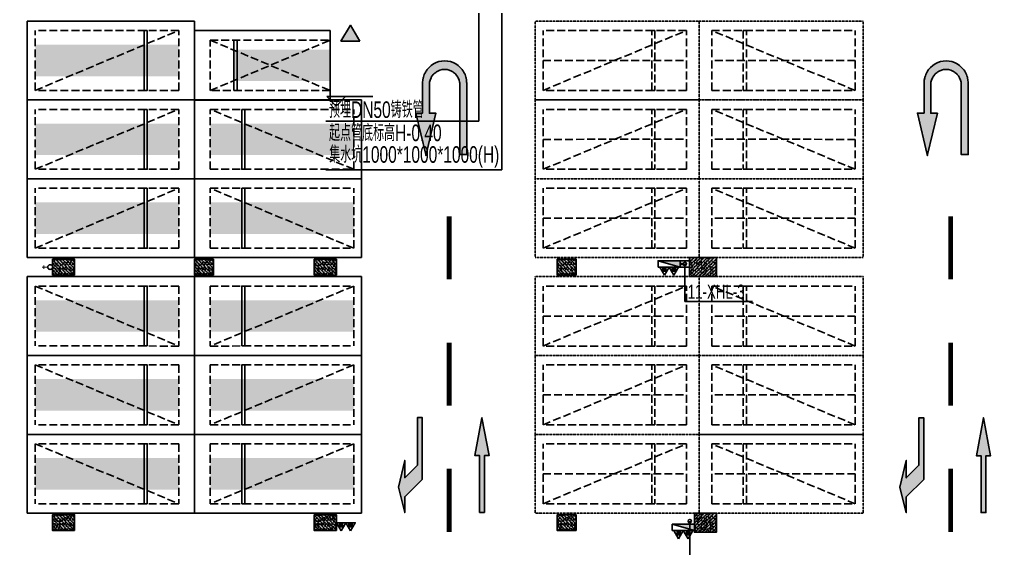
# Model space of a CAD drawing. Extents: x -1338203 to 1886333, y -783476 to 1038610.
# Drawn here: x 804006 to 834797, y -367370 to -350601 of the extents above; entities that cross this region are included whole.
import ezdxf

# ---------------------------------------------------------------- set-up
doc = ezdxf.new("R2010")
doc.units = 0
doc.header["$LTSCALE"] = 1000
doc.header["$MEASUREMENT"] = 0
doc.linetypes.add('A-001-平面B2$0$__DASH', pattern=[0.35, 0.25, -0.1])
doc.linetypes.add('DASH', pattern=[0.35, 0.25, -0.1])
for name, color, linetype in [('0P-EQUIP-CW', 7, 'Continuous'), ('0P-PIPE-RW', 122, 'Continuous'), ('A-001-车位参照B2$0$A-001-车位参照B2$0$0A-P-PKNG-CAR(A)', 43, 'Continuous'), ('A-001-车位参照B2$0$A-001-车位参照B2$0$0A-P-PKNG-CAR(B)', 21, 'Continuous'), ('A-01-平面B2$0$0A-A-SYMB-ELEV', 150, 'Continuous'), ('A-FIRE', 7, 'Continuous'), ('p-a-mini', 150, 'Continuous'), ('p-a-regular', 5, 'Continuous'), ('S001地下二墙柱$0$S001地下二墙柱$0$0S-CC-LINE', 52, 'Continuous'), ('S001地下二墙柱$0$S001地下二墙柱$0$0S-CW-HATCH', 251, 'Continuous'), ('S001地下二墙柱$0$S001地下二墙柱$0$0S-CW-HATCH-UP', 251, 'Continuous'), ('中心线', 42, 'Continuous'), ('停车位', 252, 'DASH'), ('地面指向箭头', 7, 'Continuous'), ('负二层消火栓$0$负二层消火栓$0$0P-ACC-FH', 7, 'Continuous'), ('负二层消火栓$0$负二层消火栓$0$0P-DIM-FH', 3, 'Continuous'), ('负二层消火栓$0$负二层消火栓$0$0P-PIPE-FH', 1, 'Continuous'), ('负二层消火栓$0$负二层消火栓$0$0P-VPIPE-FH', 1, 'Continuous'), ('负二层消火栓$0$负二层消火栓$1$0P-EQUIP-FH', 7, 'Continuous'), ('负二层集水坑及排水沟$0$负二层集水坑及排水沟$0$0P-A-LEAD', 3, 'Continuous')]:
    doc.layers.add(name, color=color, linetype=linetype)
doc.styles.add('负二层消火栓$0$负二层消火栓$0$AAD-S', font='aad-s.shx', dxfattribs={"width": 0.7, "bigfont": 'aad-hztxt.shx'})
doc.styles.add('负二层集水坑及排水沟$0$负二层集水坑及排水沟$0$AAD-TXT', font='AAD-TXT.shx', dxfattribs={"width": 0.7, "height": 3, "bigfont": 'AAD-HZTXT.shx'})

# ---------------------------------------------------------------- blocks, each defined once
blk = doc.blocks.new('A-01-平面B2')
at = {"layer": 'A-01-平面B2$0$0A-A-SYMB-ELEV'}
for p, q in [((-457, -6485), (-757, -6185)), ((-757, -6185), (701, -6185)), ((-457, -6485), (-157, -6185))]:
    blk.add_line(p, q, dxfattribs=at)
blk = doc.blocks.new('A-001-主楼组合参照B2')
blk.add_blockref('A-01-平面B2', (48141, -183250))
blk = doc.blocks.new('负二层集水坑及排水沟')
at = {"layer": '负二层集水坑及排水沟$0$负二层集水坑及排水沟$0$0P-A-LEAD'}
for p, q in [((52209, -185780), (52209, -190217)), ((52941, -186540), (52941, -191760)), ((52209, -190217), (47352, -190217)), ((52941, -191760), (47359, -191760))]:
    blk.add_line(p, q, dxfattribs=at)
at = {"layer": '负二层集水坑及排水沟$0$负二层集水坑及排水沟$0$0P-A-LEAD', "color": 7, "style": '负二层集水坑及排水沟$0$负二层集水坑及排水沟$0$AAD-TXT', "width": 0.7}
for s, p in [('预埋DN50铸铁管', (47457, -190112)), ('起点管底标高H-0.40', (47457, -190847)), ('集水坑1000*1000*1000(H)', (47464, -191533))]:
    blk.add_text(s, height=525, dxfattribs=at).set_placement(p)
blk = doc.blocks.new('负二层消火栓$0$负二层消火栓$1$$TwtSys$00000546')
h = blk.add_hatch()
h.set_pattern_fill('ANSI31', color=256, scale=200, style=0)
h.set_pattern_definition([(45, (-38543.802, -6670.83), (-17.67767, 17.67767), [])])
h.paths.add_polyline_path([(-65, 174), (65, 174), (65, 44), (-65, 44)])
for points in [[(0, 344), (-198, 0), (198, 0)], [(-65, 174), (65, 174), (65, 44), (-65, 44)]]:
    blk.add_lwpolyline(points, close=True)
blk = doc.blocks.new('负二层消火栓$0$负二层消火栓$0$$TwtSys$00000434')
for p, q in [((-0.5, 0.5), (-0.5, -0.5)), ((-0.5, -0.5), (0.5, 0.5)), ((0.5, 0.5), (-0.5, 0.5)), ((0.5, -0.5), (0.5, 0.5)), ((-0.5, -0.5), (0.5, -0.5))]:
    blk.add_line(p, q)
blk.add_solid([(0.5, -0.5), (0.5, 0.5), (-0.5, -0.5)])
blk = doc.blocks.new('负二层消火栓')
at = {"layer": '负二层消火栓$0$负二层消火栓$0$0P-ACC-FH', "elevation": 0}
blk.add_lwpolyline([(57891, -194840), (57891, -194640), (58890, -194640), (58890, -194840)], close=True, dxfattribs=at)
at = {"layer": '负二层消火栓$0$负二层消火栓$0$0P-DIM-FH'}
for p, q in [((58741, -194740, 800), (58741, -195933, 800)), ((60885, -195933, 800), (58741, -195933, 800)), ((58892, -202890, 800), (58892, -204611, 800))]:
    blk.add_line(p, q, dxfattribs=at)
at = {"layer": '负二层消火栓$0$负二层消火栓$0$0P-PIPE-FH', "linetype": 'Continuous', "const_width": 82.5}
for points in [[(58688, -194740), (58591, -194740)], [(58892, -202943), (58892, -202990)]]:
    blk.add_lwpolyline(points, dxfattribs=at)
at = {"layer": '负二层消火栓$0$负二层消火栓$0$0P-VPIPE-FH', "linetype": 'Continuous'}
for centre in [(58741, -194740), (58892, -202890)]:
    blk.add_circle(centre, 52.5, dxfattribs=at)
at = {"layer": '负二层消火栓$0$负二层消火栓$0$0P-ACC-FH', "xscale": -700, "yscale": 200, "zscale": 700, "rotation": 180}
for p in [(58241, -194740), (58690, -203090)]:
    blk.add_blockref('负二层消火栓$0$负二层消火栓$0$$TwtSys$00000434', p, dxfattribs=at)
at = {"layer": '负二层消火栓$0$负二层消火栓$1$0P-EQUIP-FH', "yscale": 0.75, "zscale": 0.75, "rotation": 180}
for p, xscale in [((58092, -194840, 800), 0.75), ((58389, -194840, 800), 0.75), ((47840, -202940), -0.75), ((48138, -202940), -0.75), ((58541, -203190, 800), 0.75), ((58839, -203190, 800), 0.75)]:
    blk.add_blockref('负二层消火栓$0$负二层消火栓$1$$TwtSys$00000546', p, dxfattribs=dict(at, xscale=xscale))
at = {"layer": '负二层消火栓$0$负二层消火栓$0$0P-DIM-FH', "color": 7, "style": '负二层消火栓$0$负二层消火栓$0$AAD-S', "width": 0.7}
blk.add_text('11-XHL-3', height=450, dxfattribs=at).set_placement((58831, -195843, 800))
blk = doc.blocks.new('S001地下二墙柱')
at = {"layer": 'S001地下二墙柱$0$S001地下二墙柱$0$0S-CW-HATCH'}
h = blk.add_hatch(color=256, dxfattribs=at)
h.dxf.hatch_style = 1
h.paths.add_polyline_path([(39391, -195090), (39391, -194590), (38691, -194590), (38691, -195090)])
h = blk.add_hatch(color=256, dxfattribs=at)
h.dxf.hatch_style = 1
h.paths.add_polyline_path([(43791, -195090), (43791, -194590), (43191, -194590), (43191, -195090)])
h = blk.add_hatch(color=256, dxfattribs=at)
h.dxf.hatch_style = 1
h.paths.add_polyline_path([(47691, -195090), (47691, -194590), (46991, -194590), (46991, -195090)])
h = blk.add_hatch(color=256, dxfattribs=at)
h.dxf.hatch_style = 1
h.paths.add_polyline_path([(55291, -195090), (55291, -194590), (54691, -194590), (54691, -195090)])
h = blk.add_hatch(color=256, dxfattribs=at)
h.dxf.hatch_style = 1
h.paths.add_polyline_path([(59740, -194540), (58890, -194540), (58890, -195140), (59740, -195140)])
h = blk.add_hatch(color=256, dxfattribs=at)
h.dxf.hatch_style = 1
h.paths.add_polyline_path([(39391, -203190), (39391, -202690), (38691, -202690), (38691, -203190)])
h = blk.add_hatch(color=256, dxfattribs=at)
h.dxf.hatch_style = 1
h.paths.add_polyline_path([(47691, -203190), (47691, -202690), (46991, -202690), (46991, -203190)])
h = blk.add_hatch(color=256, dxfattribs=at)
h.dxf.hatch_style = 1
h.paths.add_polyline_path([(55291, -203190), (55291, -202690), (54691, -202690), (54691, -203190)])
h = blk.add_hatch(color=256, dxfattribs=at)
h.dxf.hatch_style = 1
h.paths.add_polyline_path([(59740, -202640), (59040, -202640), (59040, -203240), (59740, -203240)])
at = {"layer": 'S001地下二墙柱$0$S001地下二墙柱$0$0S-CW-HATCH-UP'}
h = blk.add_hatch(dxfattribs=at)
h.set_pattern_fill('钢筋混凝土', color=256, scale=30, angle=-90)
h.set_pattern_definition([(315, (48342.966, -227400.73), (53.03301, 53.03301), []), (320, (48342.97, -227400.73), (-18.8256, -215.1781), [22.5, -247.5]), (265, (48342.97, -227400.73), (225.6576, 41.6254), [18, -198]), (10.4514, (48341.4, -227418.66), (206.8319, -173.5528), [19.122, -210.3426]), (316.1842, (48402.97, -227400.73), (-49.6557, -320.1723), [33.75, -371.25]), (6.6356, (48398.83, -227427.4), (292.2354, -280.3988), [28.683, -315.514]), (261.1842, (48402.97, -227400.73), (292.2356, -280.3986), [27, -297]), (291, (48387.97, -227430.73), (-120.7857, -179.0721), [22.5, -247.5]), (236, (48387.97, -227430.73), (217.545, -72.9946), [18, -198]), (341.4514, (48377.9, -227445.65), (96.7591, -252.0668), [19.122, -210.3426]), (307.5, (48342.966, -227400.73), (99.86816, -3.64796), [0, -195.6, 0, -201, 0, -198.75]), (277.5, (48342.97, -227400.73), (118.3235, -78.92086), [0, -114.6, 0, -191.1, 0, -75.75]), (237.5, (48342.966, -227333.83), (-6.76646, -160.14673), [0, -75, 0, -234, 0, -310.5]), (227.5, (48342.97, -227303.83), (30.0315, -174.95585), [0, -97.5, 0, -155.4, 0, -220.5])])
h.paths.add_polyline_path([(39391, -195090), (39391, -194590), (38691, -194590), (38691, -195090)])
h = blk.add_hatch(dxfattribs=at)
h.set_pattern_fill('钢筋混凝土', color=256, scale=30, angle=-90)
h.set_pattern_definition([(315, (52742.85, -227400.73), (53.03301, 53.03301), []), (320, (52742.85, -227400.73), (-18.8256, -215.1781), [22.5, -247.5]), (265, (52742.85, -227400.73), (225.6576, 41.6254), [18, -198]), (10.4514, (52741.28, -227418.66), (206.8319, -173.5528), [19.122, -210.3426]), (316.1842, (52802.85, -227400.73), (-49.6557, -320.1723), [33.75, -371.25]), (6.6356, (52798.7, -227427.4), (292.2354, -280.3988), [28.683, -315.514]), (261.1842, (52802.85, -227400.73), (292.2356, -280.3986), [27, -297]), (291, (52787.85, -227430.73), (-120.7857, -179.0721), [22.5, -247.5]), (236, (52787.85, -227430.73), (217.545, -72.9946), [18, -198]), (341.4514, (52777.79, -227445.65), (96.7591, -252.0668), [19.122, -210.3426]), (307.5, (52742.85, -227400.73), (99.86816, -3.64796), [0, -195.6, 0, -201, 0, -198.75]), (277.5, (52742.85, -227400.73), (118.3235, -78.92086), [0, -114.6, 0, -191.1, 0, -75.75]), (237.5, (52742.85, -227333.83), (-6.76646, -160.14673), [0, -75, 0, -234, 0, -310.5]), (227.5, (52742.85, -227303.83), (30.0315, -174.95585), [0, -97.5, 0, -155.4, 0, -220.5])])
h.paths.add_polyline_path([(43791, -195090), (43791, -194590), (43191, -194590), (43191, -195090)])
h = blk.add_hatch(dxfattribs=at)
h.set_pattern_fill('钢筋混凝土', color=256, scale=30, angle=-90)
h.set_pattern_definition([(315, (56542.96, -227400.73), (53.03301, 53.03301), []), (320, (56542.96, -227400.73), (-18.8256, -215.1781), [22.5, -247.5]), (265, (56542.96, -227400.73), (225.6576, 41.6254), [18, -198]), (10.4514, (56541.4, -227418.66), (206.8319, -173.5528), [19.122, -210.3426]), (316.1842, (56602.96, -227400.73), (-49.6557, -320.1723), [33.75, -371.25]), (6.6356, (56598.83, -227427.4), (292.2354, -280.3988), [28.683, -315.514]), (261.1842, (56602.96, -227400.73), (292.2356, -280.3986), [27, -297]), (291, (56587.96, -227430.73), (-120.7857, -179.0721), [22.5, -247.5]), (236, (56587.96, -227430.73), (217.545, -72.9946), [18, -198]), (341.4514, (56577.9, -227445.65), (96.7591, -252.0668), [19.122, -210.3426]), (307.5, (56542.96, -227400.73), (99.86816, -3.64796), [0, -195.6, 0, -201, 0, -198.75]), (277.5, (56542.96, -227400.73), (118.3235, -78.92086), [0, -114.6, 0, -191.1, 0, -75.75]), (237.5, (56542.96, -227333.83), (-6.76646, -160.14673), [0, -75, 0, -234, 0, -310.5]), (227.5, (56542.96, -227303.83), (30.0315, -174.95585), [0, -97.5, 0, -155.4, 0, -220.5])])
h.paths.add_polyline_path([(47691, -195090), (47691, -194590), (46991, -194590), (46991, -195090)])
h = blk.add_hatch(dxfattribs=at)
h.set_pattern_fill('钢筋混凝土', color=256, scale=30, angle=-90)
h.set_pattern_definition([(315, (64242.97, -227400.775), (53.03301, 53.03301), []), (320, (64242.97, -227400.78), (-18.8256, -215.1781), [22.5, -247.5]), (265, (64242.97, -227400.78), (225.6576, 41.6254), [18, -198]), (10.4514, (64241.4, -227418.7), (206.8319, -173.5528), [19.122, -210.3426]), (316.1842, (64302.97, -227400.78), (-49.6557, -320.1723), [33.75, -371.25]), (6.6356, (64298.83, -227427.46), (292.2354, -280.3988), [28.683, -315.514]), (261.1842, (64302.97, -227400.78), (292.2356, -280.3986), [27, -297]), (291, (64287.97, -227430.78), (-120.7857, -179.0721), [22.5, -247.5]), (236, (64287.97, -227430.78), (217.545, -72.9946), [18, -198]), (341.4514, (64277.9, -227445.7), (96.7591, -252.0668), [19.122, -210.3426]), (307.5, (64242.97, -227400.775), (99.86816, -3.64796), [0, -195.6, 0, -201, 0, -198.75]), (277.5, (64242.97, -227400.78), (118.3235, -78.92086), [0, -114.6, 0, -191.1, 0, -75.75]), (237.5, (64242.97, -227333.875), (-6.76646, -160.14673), [0, -75, 0, -234, 0, -310.5]), (227.5, (64242.97, -227303.88), (30.0315, -174.95585), [0, -97.5, 0, -155.4, 0, -220.5])])
h.paths.add_polyline_path([(55291, -195090), (55291, -194590), (54691, -194590), (54691, -195090)])
h = blk.add_hatch(dxfattribs=at)
h.set_pattern_fill('钢筋混凝土', color=256, scale=30)
h.set_pattern_definition([(45, (92050.816, -185588.27), (-53.03301, 53.03301), []), (50, (92050.82, -185588.27), (215.1781, -18.8256), [22.5, -247.5]), (355, (92050.82, -185588.27), (-41.6254, 225.6576), [18, -198]), (100.4514, (92068.75, -185589.84), (173.5528, 206.8319), [19.122, -210.3426]), (46.1842, (92050.82, -185528.27), (320.1723, -49.6557), [33.75, -371.25]), (96.6356, (92077.5, -185532.4), (280.3988, 292.2354), [28.683, -315.514]), (351.1842, (92050.8, -185528.27), (280.3986, 292.2356), [27, -297]), (21, (92080.82, -185543.27), (179.0721, -120.7857), [22.5, -247.5]), (326, (92080.82, -185543.27), (72.9946, 217.545), [18, -198]), (71.4514, (92095.74, -185553.34), (252.0668, 96.7591), [19.122, -210.3426]), (37.5, (92050.816, -185588.27), (3.64796, 99.86816), [0, -195.6, 0, -201, 0, -198.75]), (7.5, (92050.82, -185588.27), (78.92086, 118.3235), [0, -114.6, 0, -191.1, 0, -75.75]), (327.5, (91983.92, -185588.27), (160.14673, -6.76646), [0, -75, 0, -234, 0, -310.5]), (317.5, (91953.92, -185588.27), (174.95585, 30.0315), [0, -97.5, 0, -155.4, 0, -220.5])])
h.paths.add_polyline_path([(59740, -194540), (58890, -194540), (58890, -195140), (59740, -195140)])
h = blk.add_hatch(dxfattribs=at)
h.set_pattern_fill('钢筋混凝土', color=256, scale=30, angle=-90)
h.set_pattern_definition([(315, (48342.966, -235500.73), (53.03301, 53.03301), []), (320, (48342.97, -235500.73), (-18.8256, -215.1781), [22.5, -247.5]), (265, (48342.97, -235500.73), (225.6576, 41.6254), [18, -198]), (10.4514, (48341.4, -235518.66), (206.8319, -173.5528), [19.122, -210.3426]), (316.1842, (48402.97, -235500.73), (-49.6557, -320.1723), [33.75, -371.25]), (6.6356, (48398.83, -235527.4), (292.2354, -280.3988), [28.683, -315.514]), (261.1842, (48402.97, -235500.73), (292.2356, -280.3986), [27, -297]), (291, (48387.97, -235530.73), (-120.7857, -179.0721), [22.5, -247.5]), (236, (48387.97, -235530.73), (217.545, -72.9946), [18, -198]), (341.4514, (48377.9, -235545.65), (96.7591, -252.0668), [19.122, -210.3426]), (307.5, (48342.966, -235500.73), (99.86816, -3.64796), [0, -195.6, 0, -201, 0, -198.75]), (277.5, (48342.97, -235500.73), (118.3235, -78.92086), [0, -114.6, 0, -191.1, 0, -75.75]), (237.5, (48342.966, -235433.83), (-6.76646, -160.14673), [0, -75, 0, -234, 0, -310.5]), (227.5, (48342.97, -235403.83), (30.0315, -174.95585), [0, -97.5, 0, -155.4, 0, -220.5])])
h.paths.add_polyline_path([(39391, -203190), (39391, -202690), (38691, -202690), (38691, -203190)])
h = blk.add_hatch(dxfattribs=at)
h.set_pattern_fill('钢筋混凝土', color=256, scale=30, angle=-90)
h.set_pattern_definition([(315, (56542.966, -235500.73), (53.03301, 53.03301), []), (320, (56542.97, -235500.73), (-18.8256, -215.1781), [22.5, -247.5]), (265, (56542.97, -235500.73), (225.6576, 41.6254), [18, -198]), (10.4514, (56541.4, -235518.66), (206.8319, -173.5528), [19.122, -210.3426]), (316.1842, (56602.97, -235500.73), (-49.6557, -320.1723), [33.75, -371.25]), (6.6356, (56598.83, -235527.4), (292.2354, -280.3988), [28.683, -315.514]), (261.1842, (56602.97, -235500.73), (292.2356, -280.3986), [27, -297]), (291, (56587.97, -235530.73), (-120.7857, -179.0721), [22.5, -247.5]), (236, (56587.97, -235530.73), (217.545, -72.9946), [18, -198]), (341.4514, (56577.9, -235545.65), (96.7591, -252.0668), [19.122, -210.3426]), (307.5, (56542.966, -235500.73), (99.86816, -3.64796), [0, -195.6, 0, -201, 0, -198.75]), (277.5, (56542.97, -235500.73), (118.3235, -78.92086), [0, -114.6, 0, -191.1, 0, -75.75]), (237.5, (56542.966, -235433.83), (-6.76646, -160.14673), [0, -75, 0, -234, 0, -310.5]), (227.5, (56542.97, -235403.83), (30.0315, -174.95585), [0, -97.5, 0, -155.4, 0, -220.5])])
h.paths.add_polyline_path([(47691, -203190), (47691, -202690), (46991, -202690), (46991, -203190)])
h = blk.add_hatch(dxfattribs=at)
h.set_pattern_fill('钢筋混凝土', color=256, scale=30, angle=-90)
h.set_pattern_definition([(315, (64242.966, -235500.73), (53.03301, 53.03301), []), (320, (64242.97, -235500.73), (-18.8256, -215.1781), [22.5, -247.5]), (265, (64242.97, -235500.73), (225.6576, 41.6254), [18, -198]), (10.4514, (64241.4, -235518.66), (206.8319, -173.5528), [19.122, -210.3426]), (316.1842, (64302.97, -235500.73), (-49.6557, -320.1723), [33.75, -371.25]), (6.6356, (64298.83, -235527.4), (292.2354, -280.3988), [28.683, -315.514]), (261.1842, (64302.97, -235500.73), (292.2356, -280.3986), [27, -297]), (291, (64287.97, -235530.73), (-120.7857, -179.0721), [22.5, -247.5]), (236, (64287.97, -235530.73), (217.545, -72.9946), [18, -198]), (341.4514, (64277.9, -235545.65), (96.7591, -252.0668), [19.122, -210.3426]), (307.5, (64242.966, -235500.73), (99.86816, -3.64796), [0, -195.6, 0, -201, 0, -198.75]), (277.5, (64242.97, -235500.73), (118.3235, -78.92086), [0, -114.6, 0, -191.1, 0, -75.75]), (237.5, (64242.966, -235433.83), (-6.76646, -160.14673), [0, -75, 0, -234, 0, -310.5]), (227.5, (64242.97, -235403.83), (30.0315, -174.95585), [0, -97.5, 0, -155.4, 0, -220.5])])
h.paths.add_polyline_path([(55291, -203190), (55291, -202690), (54691, -202690), (54691, -203190)])
h = blk.add_hatch(dxfattribs=at)
h.set_pattern_fill('钢筋混凝土', color=256, scale=30)
h.set_pattern_definition([(45, (92050.816, -193688.27), (-53.03301, 53.03301), []), (50, (92050.82, -193688.27), (215.1781, -18.8256), [22.5, -247.5]), (355, (92050.82, -193688.27), (-41.6254, 225.6576), [18, -198]), (100.4514, (92068.75, -193689.84), (173.5528, 206.8319), [19.122, -210.3426]), (46.1842, (92050.82, -193628.27), (320.1723, -49.6557), [33.75, -371.25]), (96.6356, (92077.5, -193632.4), (280.3988, 292.2354), [28.683, -315.514]), (351.1842, (92050.8, -193628.27), (280.3986, 292.2356), [27, -297]), (21, (92080.82, -193643.27), (179.0721, -120.7857), [22.5, -247.5]), (326, (92080.82, -193643.27), (72.9946, 217.545), [18, -198]), (71.4514, (92095.74, -193653.34), (252.0668, 96.7591), [19.122, -210.3426]), (37.5, (92050.816, -193688.27), (3.64796, 99.86816), [0, -195.6, 0, -201, 0, -198.75]), (7.5, (92050.82, -193688.27), (78.92086, 118.3235), [0, -114.6, 0, -191.1, 0, -75.75]), (327.5, (91983.92, -193688.27), (160.14673, -6.76646), [0, -75, 0, -234, 0, -310.5]), (317.5, (91953.92, -193688.27), (174.95585, 30.0315), [0, -97.5, 0, -155.4, 0, -220.5])])
h.paths.add_polyline_path([(59740, -202640), (59040, -202640), (59040, -203240), (59740, -203240)])
at = {"layer": 'S001地下二墙柱$0$S001地下二墙柱$0$0S-CC-LINE', "color": 4}
for points in [[(39391, -195090), (39391, -194590), (38691, -194590), (38691, -195090)], [(47691, -195090), (47691, -194590), (46991, -194590), (46991, -195090)], [(39391, -203190), (39391, -202690), (38691, -202690), (38691, -203190)], [(47691, -203190), (47691, -202690), (46991, -202690), (46991, -203190)]]:
    blk.add_lwpolyline(points, close=True, dxfattribs=at)
at = {"layer": 'S001地下二墙柱$0$S001地下二墙柱$0$0S-CC-LINE', "color": 2}
for points in [[(43791, -195090), (43791, -194590), (43191, -194590), (43191, -195090)], [(59740, -194540), (58890, -194540), (58890, -195140), (59740, -195140)]]:
    blk.add_lwpolyline(points, close=True, dxfattribs=at)
at = {"layer": 'S001地下二墙柱$0$S001地下二墙柱$0$0S-CC-LINE', "color": 1}
for points in [[(55291, -195090), (55291, -194590), (54691, -194590), (54691, -195090)], [(55291, -203190), (55291, -202690), (54691, -202690), (54691, -203190)]]:
    blk.add_lwpolyline(points, close=True, dxfattribs=at)
at = {"layer": 'S001地下二墙柱$0$S001地下二墙柱$0$0S-CC-LINE', "color": 3}
blk.add_lwpolyline([(59740, -202640), (59040, -202640), (59040, -203240), (59740, -203240)], close=True, dxfattribs=at)
blk = doc.blocks.new('$TwtSys$00000320')
at = {"const_width": 20}
for points in [[(0, 0), (0, -121)], [(-37, -83), (37, -83)]]:
    blk.add_lwpolyline(points, dxfattribs=at)
blk = doc.blocks.new('A$Ca805bf96')
at = {"layer": '0P-PIPE-RW', "linetype": 'Continuous'}
blk.add_circle((38616, -194840), 75, dxfattribs=at)
blk.add_circle((38616, -194840), 75, dxfattribs=at)
at = {"layer": '0P-EQUIP-CW', "xscale": 1.5, "yscale": 1.5, "zscale": 1.5, "rotation": 269.9999999999437}
blk.add_blockref('$TwtSys$00000320', (38541, -194840), dxfattribs=at)
blk.add_blockref('$TwtSys$00000320', (38541, -194840), dxfattribs=at)
blk = doc.blocks.new('2-13')
blk.add_blockref('A$Ca805bf96', (766365, -163611))
blk = doc.blocks.new('左转或右转')
at = {"layer": '地面指向箭头'}
blk.add_hatch(color=251, dxfattribs=at).paths.add_polyline_path([(3221046, 2451667), (3221247, 2450864), (3221247, 2451366), (3221799, 2451918), (3221799, 2453874), (3221648, 2453874), (3221648, 2452369), (3221247, 2451968), (3221247, 2452519)])
at = {"layer": '地面指向箭头', "color": 251}
blk.add_lwpolyline([(3221247, 2450864), (3221046, 2451667), (3221247, 2452519), (3221247, 2451968), (3221648, 2452369), (3221648, 2453874), (3221799, 2453874), (3221799, 2451918), (3221247, 2451366), (3221247, 2450864), (3221247, 2451366)], dxfattribs=at)
blk = doc.blocks.new('JTDT')
at = {"layer": 'A-FIRE'}
h = blk.add_hatch(color=251, dxfattribs=at)
h.dxf.hatch_style = 1
h.paths.add_polyline_path([(189165, 82916), (189162, 82988), (189159, 82988), (189147, 83060), (189144, 83075), (189126, 83123), (189114, 83162), (189105, 83180), (189081, 83230), (189072, 83245), (189057, 83269), (189036, 83299), (189024, 83317), (189021, 83320), (189021, 83323), (188961, 83389), (188893, 83449), (188818, 83500), (188734, 83542), (188650, 83571), (188561, 83586), (188468, 83592), (188378, 83586), (188288, 83571), (188202, 83542), (188118, 83500), (188043, 83449), (187974, 83389), (187915, 83323), (187915, 83320), (187912, 83317), (187900, 83299), (187882, 83269), (187864, 83245), (187858, 83230), (187831, 83180), (187822, 83162), (187810, 83123), (187795, 83075), (187789, 83060), (187777, 82988), (187771, 82916), (187771, 82895), (187771, 82839), (187771, 81938), (187559, 81938), (187559, 81935), (187867, 80625), (187876, 80592), (187882, 80625), (188190, 81935), (187983, 81935), (187983, 81938), (187983, 82839), (187986, 82895), (187989, 82916), (188007, 82988), (188037, 83060), (188046, 83075), (188076, 83123), (188109, 83162), (188124, 83180), (188184, 83230), (188205, 83245), (188247, 83269), (188318, 83299), (188390, 83317), (188441, 83320), (188468, 83323), (188492, 83320), (188543, 83317), (188615, 83299), (188686, 83269), (188728, 83245), (188749, 83230), (188809, 83180), (188824, 83162), (188857, 83123), (188887, 83075), (188896, 83060), (188926, 82988), (188944, 82916), (188947, 82895), (188949, 82839), (188949, 80625), (189168, 80625), (189168, 82839), (189168, 82895)])
at = {"layer": '地面指向箭头', "color": 251, "linetype": 'Continuous'}
blk.add_lwpolyline([(189165, 82916), (189162, 82988), (189159, 82988), (189147, 83060), (189144, 83075), (189126, 83123), (189114, 83162), (189105, 83180), (189081, 83230), (189072, 83245), (189057, 83269), (189036, 83299), (189024, 83317), (189021, 83320), (189021, 83323), (188961, 83389), (188893, 83449), (188818, 83500), (188734, 83542), (188650, 83571), (188561, 83586), (188468, 83592), (188378, 83586), (188288, 83571), (188202, 83542), (188118, 83500), (188043, 83449), (187974, 83389), (187915, 83323), (187915, 83320), (187912, 83317), (187900, 83299), (187882, 83269), (187864, 83245), (187858, 83230), (187831, 83180), (187822, 83162), (187810, 83123), (187795, 83075), (187789, 83060), (187777, 82988), (187771, 82916), (187771, 82895), (187771, 82839), (187771, 81938), (187559, 81938), (187559, 81935), (187867, 80625), (187876, 80592), (187882, 80625), (188190, 81935), (187983, 81935), (187983, 81938), (187983, 82839), (187986, 82895), (187989, 82916), (188007, 82988), (188037, 83060), (188046, 83075), (188076, 83123), (188109, 83162), (188124, 83180), (188184, 83230), (188205, 83245), (188247, 83269), (188318, 83299), (188390, 83317), (188441, 83320), (188468, 83323), (188492, 83320), (188543, 83317), (188615, 83299), (188686, 83269), (188728, 83245), (188749, 83230), (188809, 83180), (188824, 83162), (188857, 83123), (188887, 83075), (188896, 83060), (188926, 82988), (188944, 82916), (188947, 82895), (188949, 82839), (188949, 80625), (189168, 80625), (189168, 82839), (189168, 82895), (189165, 82916)], dxfattribs=at)
blk = doc.blocks.new('直行')
at = {"layer": '地面指向箭头'}
blk.add_hatch(color=251, dxfattribs=at).paths.add_polyline_path([(-29241, 4059962), (-29466, 4058762), (-29316, 4058762), (-29316, 4056961), (-29166, 4056961), (-29166, 4058762), (-29016, 4058762)])
at = {"layer": '地面指向箭头', "color": 251}
blk.add_lwpolyline([(-29316, 4058762), (-29316, 4056961), (-29316, 4058762), (-29316, 4058762), (-29466, 4058762), (-29241, 4059962), (-29016, 4058762), (-29166, 4058762), (-29166, 4056961), (-29316, 4056961), (-29316, 4056961)], dxfattribs=at)
blk = doc.blocks.new('A$C3d42903c')
at = {"layer": '中心线', "color": 251, "const_width": 150}
for points in [[(404985, 172396), (404985, 170396)], [(420885, 172396), (420885, 170396)], [(404985, 168396), (404985, 166396)], [(420885, 168396), (420885, 166396)], [(404985, 164396), (404985, 162396)], [(420885, 164396), (420885, 162396)]]:
    blk.add_lwpolyline(points, dxfattribs=at)
at = {"layer": '地面指向箭头', "color": 251}
for name, p in [('JTDT', (216374, 93730)), ('JTDT', (232273, 93730)), ('直行', (435267, -3893949)), ('直行', (451167, -3893950))]:
    blk.add_blockref(name, p, dxfattribs=at)
at = {"layer": '地面指向箭头', "color": 251, "linetype": 'Continuous'}
for p in [(-2817669, -2287857), (-2801769, -2287858)]:
    blk.add_blockref('左转或右转', p, dxfattribs=at)
blk = doc.blocks.new('A$Cb720460c')
at = {"layer": '地面指向箭头'}
h = blk.add_hatch(color=251, dxfattribs=at)
h.dxf.hatch_style = 1
h.paths.add_polyline_path([(402153, 177951), (401853, 178451), (401553, 177951)])
at = {"layer": '地面指向箭头', "color": 251, "flags": 128}
blk.add_lwpolyline([(402153, 177951), (401853, 178451), (401553, 177951), (402153, 177951)], dxfattribs=at)
blk = doc.blocks.new('A-001-车位参照B2$0$A-001-车位参照B2$0$ddd')
for p, q in [((0, 2500), (5300, 2500)), ((0, 2500), (0, 0)), ((5300, 2500), (5300, 0)), ((0, 0), (5300, 0))]:
    blk.add_line(p, q)
at = {"linetype": 'A-001-平面B2$0$__DASH'}
for p, q in [((500, 2200), (500, 300)), ((500, 2200), (5050, 2200)), ((5050, 2200), (5050, 300)), ((500, 300), (5050, 300))]:
    blk.add_line(p, q, dxfattribs=at)
blk.add_lwpolyline([(5050, 2200), (500, 300)], dxfattribs=at)
blk.add_lwpolyline([(1500, 300), (1500, 2200), (1600, 2200), (1600, 300)], close=True)
at = {"layer": 'p-a-regular', "ltscale": 0.002, "const_width": 1000}
blk.add_lwpolyline([(5050, 1250), (500, 1250)], dxfattribs=at)
blk = doc.blocks.new('A-001-车位参照B2$0$A-001-车位参照B2$0$A$C43AE5A3B')
at = {"color": 241}
blk.add_lwpolyline([(400, 0), (400, 4300), (2600, 4300), (2600, 0)], close=True, dxfattribs=at)
at = {"color": 241, "linetype": 'DASH'}
for points in [[(700, 0), (700, 3800), (2300, 3800), (2300, 0), (700, 0)], [(2300, 3800), (700, 0)], [(700, 3800), (2300, 0)]]:
    blk.add_lwpolyline(points, dxfattribs=at)
at = {"color": 241}
blk.add_lwpolyline([(700, 3050), (2300, 3050), (2300, 2950), (700, 2950), (700, 3050)], dxfattribs=at)
at = {"layer": 'p-a-mini', "ltscale": 0.002, "const_width": 1000}
blk.add_lwpolyline([(1500, 3050), (1500, 0)], dxfattribs=at)
blk = doc.blocks.new('标准车位2')
at = {"color": 4, "linetype": 'A-001-平面B2$0$__DASH'}
for p, q in [((500, 2200), (500, 300)), ((500, 2200), (5050, 2200)), ((5050, 2200), (5050, 300)), ((5050, 1250), (500, 1250)), ((500, 300), (5050, 300))]:
    blk.add_line(p, q, dxfattribs=at)
at = {"color": 4, "ltscale": 0.002}
blk.add_lwpolyline([(100, 2500), (5300, 2500), (5300, 0), (100, 0)], close=True, dxfattribs=at)
at = {"color": 4, "linetype": 'A-001-平面B2$0$__DASH'}
blk.add_lwpolyline([(5050, 2200), (500, 300)], dxfattribs=at)
at = {"color": 4}
blk.add_lwpolyline([(1500, 300), (1500, 2200), (1600, 2200), (1600, 300)], close=True, dxfattribs=at)

msp = doc.modelspace()

# ---------------------------------------------------------------- block references
at = {"ltscale": 0.002}
for name, p in [('S001地下二墙柱', (766365.4, -163610.9)), ('A-001-主楼组合参照B2', (766365.4, -163610.9)), ('A-001-主楼组合参照B2', (766365.4, -163610.9)), ('负二层集水坑及排水沟', (766365.4, -163610.9)), ('负二层消火栓', (766365.4, -163610.9)), ('A$C3d42903c', (412646.2, -529238.7)), ('A$Cb720460c', (412646.2, -529238.7))]:
    msp.add_blockref(name, p, dxfattribs=at)
msp.add_blockref('2-13', (0, 0))
at = {"layer": 'A-001-车位参照B2$0$A-001-车位参照B2$0$0A-P-PKNG-CAR(A)', "linetype": 'Continuous'}
for p, rotation in [((809556.6, -350650.6), 180.0027235406079), ((809556.6, -353150.6), 180.0027235406079), ((809556.6, -355650.6), 180.0027235406079), ((809556.6, -361250.6), 0.002723540608112917), ((809556.6, -363750.6), 0.002723540608112917), ((809556.6, -366250.6), 0.002723540608112917)]:
    msp.add_blockref('A-001-车位参照B2$0$A-001-车位参照B2$0$ddd', p, dxfattribs=dict(at, rotation=rotation))
at = {"layer": 'A-001-车位参照B2$0$A-001-车位参照B2$0$0A-P-PKNG-CAR(A)', "linetype": 'Continuous', "xscale": -1}
for p, rotation in [((809556.6, -353150.6), 179.9972764593919), ((809556.6, -355650.6), 179.9972764593919), ((809556.6, -361250.6), 359.9972764593919), ((809556.6, -363750.6), 359.9972764593919), ((809556.6, -366250.6), 359.9972764593919)]:
    msp.add_blockref('A-001-车位参照B2$0$A-001-车位参照B2$0$ddd', p, dxfattribs=dict(at, rotation=rotation))
at = {"layer": 'A-001-车位参照B2$0$A-001-车位参照B2$0$0A-P-PKNG-CAR(B)', "rotation": 90}
msp.add_blockref('A-001-车位参照B2$0$A-001-车位参照B2$0$A$C43AE5A3B', (813856.6, -353555.8), dxfattribs=at)
at = {"layer": '停车位', "rotation": 180.0027235406082}
for p in [(825656.7, -350650.6), (825656.9, -353150.6), (825656.9, -355650.6), (825656.7, -358750.6), (825656.7, -361250.6), (825656.7, -363750.6)]:
    msp.add_blockref('标准车位2', p, dxfattribs=at)
at = {"layer": '停车位', "xscale": -1, "rotation": 179.9972764593919}
for p in [(825457, -350650.6), (825456.9, -353150.6), (825456.9, -355650.6), (825457, -358750.6), (825457, -361250.6), (825456.7, -363750.6)]:
    msp.add_blockref('标准车位2', p, dxfattribs=at)

doc.saveas('drawing.dxf')
